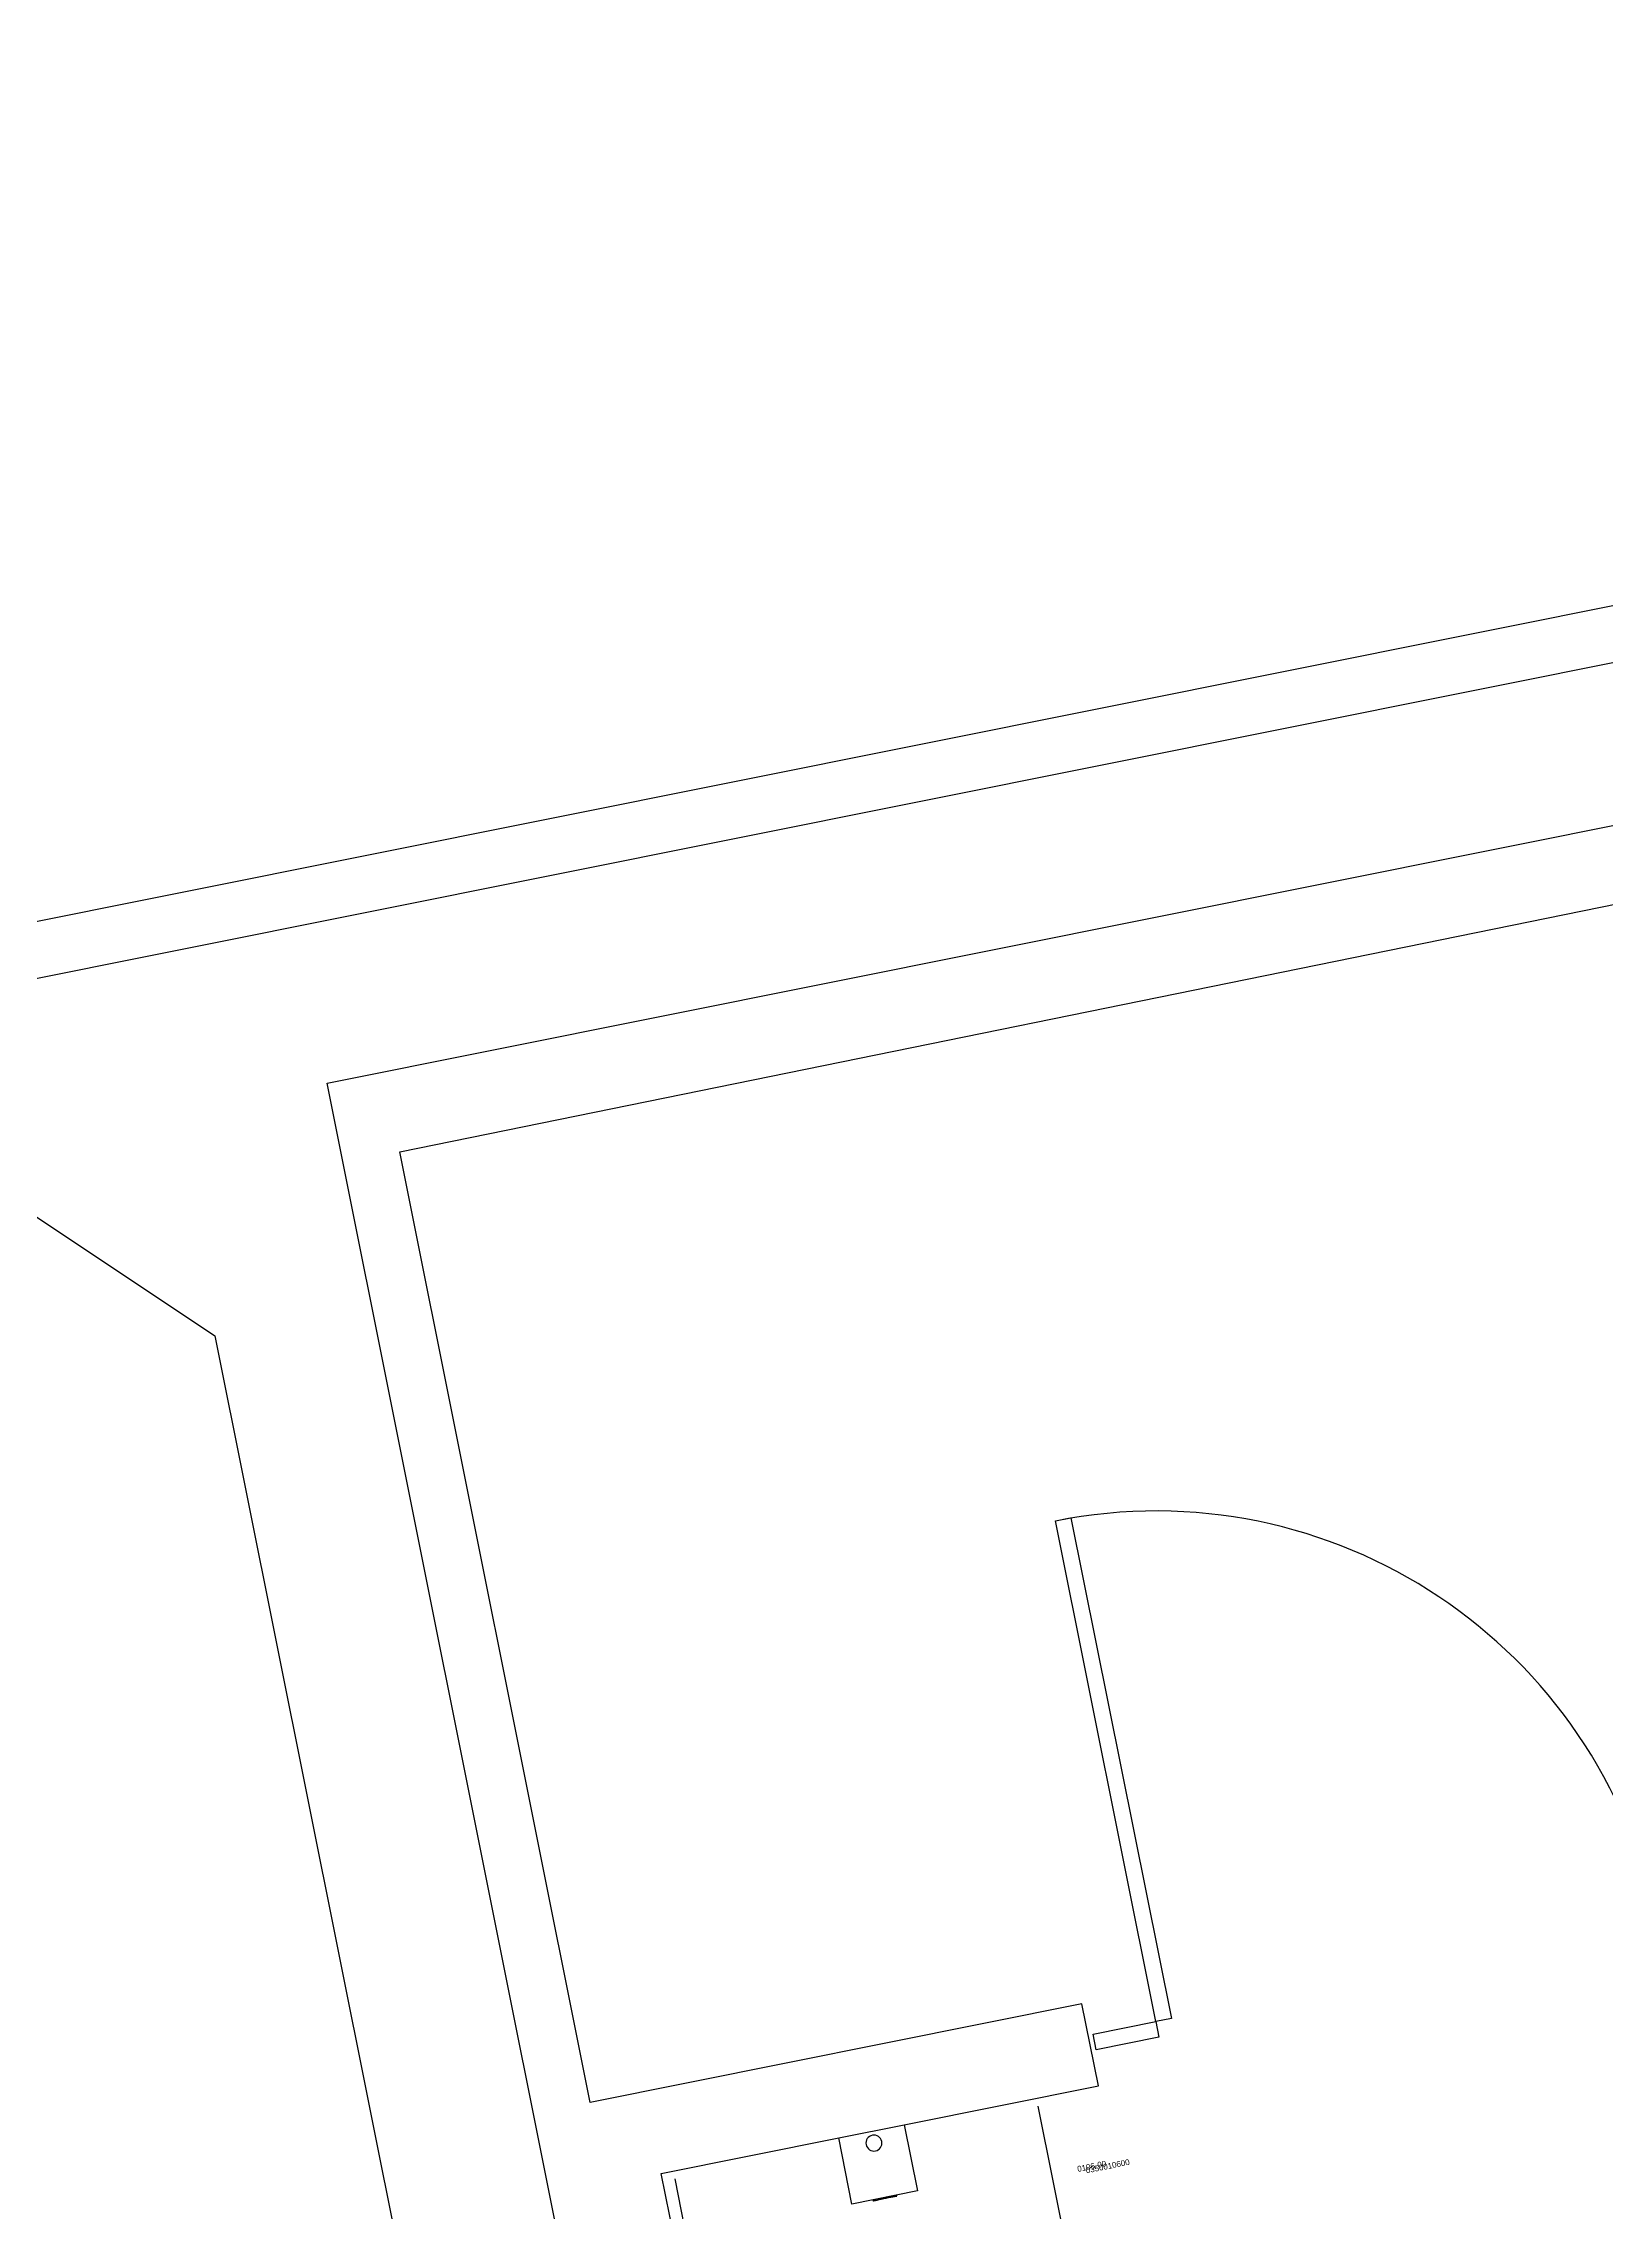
# Model space of a CAD drawing. Header units: inches. Extents: x 69200890 to 69205124, y 27678531 to 27681974.
# Drawn here: x 69201676.8 to 69201774.8, y 27679886.6 to 27680022.5 of the extents above; entities that cross this region are included whole.
import ezdxf
from ezdxf.enums import TextEntityAlignment as Align

# ---------------------------------------------------------------- set-up
doc = ezdxf.new("R2010")
doc.units = ezdxf.units.IN
doc.header["$LTSCALE"] = 10
doc.header["$MEASUREMENT"] = 0
for name, color, linetype in [('A-DOOR', 2, 'CONTINUOUS'), ('A-FLOR', 3, 'CONTINUOUS'), ('A-IDEN-RNUM', 7, 'CONTINUOUS'), ('A-IDEN-SNUM', 4, 'CONTINUOUS'), ('A-WALL', 5, 'CONTINUOUS')]:
    doc.layers.add(name, color=color, linetype=linetype)
doc.styles.add('CP_ROOMSNUMBER', font='arial.ttf', dxfattribs={"height": 1})

msp = doc.modelspace()

# ---------------------------------------------------------------- linework, layer by layer
at = {"layer": 'A-DOOR'}
for p, q in [((69201740.21, 27679929.92), (69201741.19, 27679930.12)), ((69201746.5, 27679898.54), (69201740.21, 27679929.92)), ((69201741.19, 27679930.12), (69201747.48, 27679898.74)), ((69201747.48, 27679898.74), (69201746.5, 27679898.54))]:
    msp.add_line(p, q, dxfattribs=at)
msp.add_arc((69201746.5, 27679898.54), 32, 11.3283, 101.3283, dxfattribs=at)
at = {"layer": 'A-FLOR'}
for p, q in [((69201742.57, 27679897.76), (69201746.5, 27679898.54)), ((69201742.77, 27679896.78), (69201742.57, 27679897.76)), ((69201746.5, 27679898.54), (69201746.69, 27679897.56)), ((69201746.69, 27679897.56), (69201742.77, 27679896.78)), ((69201726.64, 27679891.25), (69201730.74, 27679892.07)), ((69201727.46, 27679887.11), (69201726.64, 27679891.25)), ((69201730.74, 27679892.07), (69201731.57, 27679887.94)), ((69201731.57, 27679887.94), (69201727.46, 27679887.11)), ((69201728.78, 27679887.38), (69201728.79, 27679887.32)), ((69201730.27, 27679887.61), (69201730.25, 27679887.67))]:
    msp.add_line(p, q, dxfattribs=at)
at = {"layer": 'A-FLOR', "lineweight": -3}
for p, q in [((69201759.92, 27679789.56), (69201739.14, 27679893.25)), ((69201716.35, 27679888.68), (69201737.12, 27679784.99))]:
    msp.add_line(p, q, dxfattribs=at)
at = {"layer": 'A-FLOR', "flags": 128}
for points in [[(69201730.27, 27679887.61), (69201730.25, 27679887.61), (69201730.2, 27679887.6), (69201730.12, 27679887.58), (69201730.02, 27679887.56), (69201729.9, 27679887.54), (69201729.76, 27679887.51), (69201729.61, 27679887.48), (69201729.45, 27679887.45), (69201729.3, 27679887.42), (69201729.16, 27679887.39), (69201729.04, 27679887.36), (69201728.93, 27679887.34), (69201728.86, 27679887.33), (69201728.81, 27679887.32), (69201728.79, 27679887.32)], [(69201728.79, 27679887.32), (69201728.81, 27679887.32), (69201728.86, 27679887.33), (69201728.93, 27679887.34), (69201729.04, 27679887.36), (69201729.16, 27679887.39), (69201729.3, 27679887.42), (69201729.45, 27679887.45), (69201729.61, 27679887.48), (69201729.76, 27679887.51), (69201729.9, 27679887.54), (69201730.02, 27679887.56), (69201730.12, 27679887.58), (69201730.2, 27679887.6), (69201730.25, 27679887.61), (69201730.27, 27679887.61)]]:
    msp.add_lwpolyline(points, dxfattribs=at)
at = {"layer": 'A-FLOR'}
for start, end in [(101.3283, 281.3283), (101.3283, 281.3283), (281.3283, 101.3283), (281.3283, 101.3283)]:
    msp.add_arc((69201728.84, 27679890.93), 0.5, start, end, dxfattribs=at)
at = {"layer": 'A-WALL'}
for p, q in [((69201694.56, 27679957.36), (69202019.84, 27680022.53)), ((69201841.92, 27680000.65), (69201594.83, 27679951.15)), ((69201842.61, 27679997.22), (69201595.52, 27679947.72)), ((69201752.16, 27679669.82), (69201694.56, 27679957.36)), ((69201670.88, 27679952.62), (69201687.53, 27679941.53)), ((69201687.53, 27679941.53), (69201737.2, 27679693.6))]:
    msp.add_line(p, q, dxfattribs=at)
at = {"layer": 'A-WALL', "lineweight": -3}
msp.add_line((69201699.12, 27679953.05), (69201842.91, 27679982.36), dxfattribs=at)
at = {"layer": 'A-WALL', "lineweight": 25}
for p, q in [((69201711.05, 27679893.48), (69201699.12, 27679953.05)), ((69201741.88, 27679899.66), (69201711.05, 27679893.48)), ((69201742.91, 27679894.51), (69201741.88, 27679899.66)), ((69201730.74, 27679892.07), (69201742.91, 27679894.51)), ((69201715.51, 27679889.02), (69201726.64, 27679891.25)), ((69201716.94, 27679881.91), (69201715.51, 27679889.02))]:
    msp.add_line(p, q, dxfattribs=at)

# ---------------------------------------------------------------- texts
at = {"layer": 'A-IDEN-RNUM', "style": 'CP_ROOMSNUMBER'}
msp.add_text('0106-00', height=0.36, rotation=11.369, dxfattribs=at).set_placement((69201742.49, 27679889.48), align=Align.MIDDLE_CENTER)
at = {"layer": 'A-IDEN-SNUM', "style": 'CP_ROOMSNUMBER'}
msp.add_text('0350010600', height=0.36, rotation=11.369, dxfattribs=at).set_placement((69201743.49, 27679889.48), align=Align.MIDDLE_CENTER)

doc.saveas('drawing.dxf')
